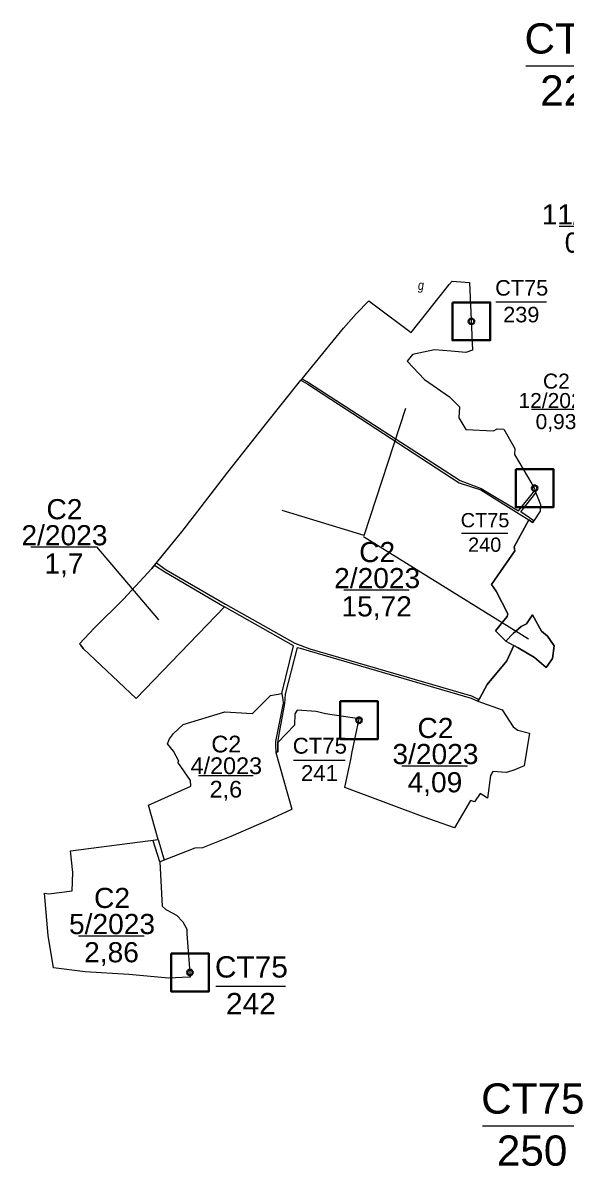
# Model space of a CAD drawing. Header units: metres. Extents: x 416681 to 420102, y 1525252 to 1531422.
# Drawn here: x 416681 to 417399, y 1528892 to 1530404 of the extents above; entities that cross this region are included whole.
import ezdxf
from ezdxf.enums import TextEntityAlignment as Align

# ---------------------------------------------------------------- set-up
doc = ezdxf.new("R2010")
doc.units = ezdxf.units.M
doc.header["$MEASUREMENT"] = 0
doc.layers.add('RanhTwo', color=3, linetype='Continuous', lineweight=0)
doc.styles.add('Style-Arial', font='arial.ttf')
doc.styles.add('Style-Arial Narrow IF', font='ARIALNI.TTF')

# ---------------------------------------------------------------- blocks, each defined once
blk = doc.blocks.new('*U0')
at = {"color": 0, "linetype": 'Continuous', "lineweight": -2, "ltscale": 10, "flags": 128}
blk.add_lwpolyline([(-150, 150), (150, 150), (150, -150), (-150, -150), (-150, 150)], close=True, dxfattribs=at)
at = {"color": 0, "linetype": 'Continuous', "lineweight": -2, "ltscale": 10}
blk.add_circle((-0.02828, 0.016065), 22.5, dxfattribs=at)
blk = doc.blocks.new('*U6')
at = {"layer": 'RanhTwo', "color": 3, "linetype": 'Continuous', "lineweight": 13}
blk.add_line((-66.520877, -1.660429), (63.750129, -1.660429), dxfattribs=at)
at = {"layer": 'RanhTwo', "color": 3, "linetype": 'Continuous', "lineweight": 13, "style": 'Style-Arial'}
for s, p in [('CT75', (-0.000029, 14.422722)), ('225', (-1.025137, -54.422685))]:
    blk.add_text(s, height=40, dxfattribs=at).set_placement(p, align=Align.CENTER)
blk = doc.blocks.new('*U7')
at = {"layer": 'RanhTwo', "color": 3, "linetype": 'Continuous', "lineweight": 13}
blk.add_line((-66.520877, -1.660429), (63.750129, -1.660429), dxfattribs=at)
at = {"layer": 'RanhTwo', "color": 3, "linetype": 'Continuous', "lineweight": 13, "style": 'Style-Arial'}
for s, p in [('CT75', (-0.000029, 14.422722)), ('250', (-1.025137, -54.422685))]:
    blk.add_text(s, height=40, dxfattribs=at).set_placement(p, align=Align.CENTER)
blk = doc.blocks.new('*U75')
at = {"layer": 'RanhTwo', "color": 3, "linetype": 'Continuous', "lineweight": 13}
blk.add_line((-66.520877, -1.660429), (63.750129, -1.660429), dxfattribs=at)
at = {"layer": 'RanhTwo', "color": 3, "linetype": 'Continuous', "lineweight": 13, "style": 'Style-Arial'}
blk.add_text('0,93', height=40, dxfattribs=at).set_placement((-1.025137, -54.422685), align=Align.CENTER)
at = {"layer": 'RanhTwo', "color": 3, "linetype": 'Continuous', "lineweight": 13, "insert": (-0.000029, 1.089388), "char_height": 40, "attachment_point": 8, "line_spacing_factor": 0.776524, "style": 'Style-Arial'}
blk.add_mtext('C2\\P12/2023', dxfattribs=at)
blk = doc.blocks.new('*U76')
at = {"layer": 'RanhTwo', "color": 3, "linetype": 'Continuous', "lineweight": 13}
blk.add_line((-66.520877, -1.660429), (63.750129, -1.660429), dxfattribs=at)
at = {"layer": 'RanhTwo', "color": 3, "linetype": 'Continuous', "lineweight": 13, "style": 'Style-Arial'}
blk.add_text('0,43', height=40, dxfattribs=at).set_placement((-1.025137, -54.422685), align=Align.CENTER)
at = {"layer": 'RanhTwo', "color": 3, "linetype": 'Continuous', "lineweight": 13, "insert": (-0.000029, 1.089388), "char_height": 40, "attachment_point": 8, "line_spacing_factor": 0.776524, "style": 'Style-Arial'}
blk.add_mtext('C2\\P11/2023', dxfattribs=at)
blk = doc.blocks.new('*U80')
at = {"layer": 'RanhTwo', "color": 3, "linetype": 'Continuous', "lineweight": 13}
blk.add_line((-66.520877, -1.660429), (63.750129, -1.660429), dxfattribs=at)
at = {"layer": 'RanhTwo', "color": 3, "linetype": 'Continuous', "lineweight": 13, "style": 'Style-Arial'}
blk.add_text('15,72', height=40, dxfattribs=at).set_placement((-1.025137, -54.422685), align=Align.CENTER)
at = {"layer": 'RanhTwo', "color": 3, "linetype": 'Continuous', "lineweight": 13, "insert": (-0.000029, 1.089388), "char_height": 40, "attachment_point": 8, "line_spacing_factor": 0.776524, "style": 'Style-Arial'}
blk.add_mtext('C2\\P2/2023', dxfattribs=at)
blk = doc.blocks.new('*U81')
at = {"layer": 'RanhTwo', "color": 3, "linetype": 'Continuous', "lineweight": 13}
blk.add_line((-66.520877, -1.660429), (63.750129, -1.660429), dxfattribs=at)
at = {"layer": 'RanhTwo', "color": 3, "linetype": 'Continuous', "lineweight": 13, "style": 'Style-Arial'}
blk.add_text('1,7', height=40, dxfattribs=at).set_placement((-1.025137, -54.422685), align=Align.CENTER)
at = {"layer": 'RanhTwo', "color": 3, "linetype": 'Continuous', "lineweight": 13, "insert": (-0.000029, 1.089388), "char_height": 40, "attachment_point": 8, "line_spacing_factor": 0.776524, "style": 'Style-Arial'}
blk.add_mtext('C2\\P2/2023', dxfattribs=at)
blk = doc.blocks.new('*U82')
at = {"layer": 'RanhTwo', "color": 3, "linetype": 'Continuous', "lineweight": 13}
blk.add_line((-66.520877, -1.660429), (63.750129, -1.660429), dxfattribs=at)
at = {"layer": 'RanhTwo', "color": 3, "linetype": 'Continuous', "lineweight": 13, "style": 'Style-Arial'}
blk.add_text('2,6', height=40, dxfattribs=at).set_placement((-1.025137, -54.422685), align=Align.CENTER)
at = {"layer": 'RanhTwo', "color": 3, "linetype": 'Continuous', "lineweight": 13, "insert": (-0.000029, 1.089388), "char_height": 40, "attachment_point": 8, "line_spacing_factor": 0.776524, "style": 'Style-Arial'}
blk.add_mtext('C2\\P4/2023', dxfattribs=at)
blk = doc.blocks.new('*U83')
at = {"layer": 'RanhTwo', "color": 3, "linetype": 'Continuous', "lineweight": 13}
blk.add_line((-66.520877, -1.660429), (63.750129, -1.660429), dxfattribs=at)
at = {"layer": 'RanhTwo', "color": 3, "linetype": 'Continuous', "lineweight": 13, "style": 'Style-Arial'}
blk.add_text('4,09', height=40, dxfattribs=at).set_placement((-1.025137, -54.422685), align=Align.CENTER)
at = {"layer": 'RanhTwo', "color": 3, "linetype": 'Continuous', "lineweight": 13, "insert": (-0.000029, 1.089388), "char_height": 40, "attachment_point": 8, "line_spacing_factor": 0.776524, "style": 'Style-Arial'}
blk.add_mtext('C2\\P3/2023', dxfattribs=at)
blk = doc.blocks.new('*U84')
at = {"layer": 'RanhTwo', "color": 3, "linetype": 'Continuous', "lineweight": 13}
blk.add_line((-66.520877, -1.660429), (63.750129, -1.660429), dxfattribs=at)
at = {"layer": 'RanhTwo', "color": 3, "linetype": 'Continuous', "lineweight": 13, "style": 'Style-Arial'}
blk.add_text('2,86', height=40, dxfattribs=at).set_placement((-1.025137, -54.422685), align=Align.CENTER)
at = {"layer": 'RanhTwo', "color": 3, "linetype": 'Continuous', "lineweight": 13, "insert": (-0.000029, 1.089388), "char_height": 40, "attachment_point": 8, "line_spacing_factor": 0.776524, "style": 'Style-Arial'}
blk.add_mtext('C2\\P5/2023', dxfattribs=at)
blk = doc.blocks.new('*U135')
at = {"layer": 'RanhTwo', "color": 3, "linetype": 'Continuous', "lineweight": 13}
blk.add_line((-66.520877, -1.660429), (63.750129, -1.660429), dxfattribs=at)
at = {"layer": 'RanhTwo', "color": 3, "linetype": 'Continuous', "lineweight": 13, "style": 'Style-Arial'}
for s, p in [('CT75', (-0.000029, 14.422722)), ('239', (-1.025137, -54.422685))]:
    blk.add_text(s, height=40, dxfattribs=at).set_placement(p, align=Align.CENTER)
blk = doc.blocks.new('*U136')
at = {"layer": 'RanhTwo', "color": 3, "linetype": 'Continuous', "lineweight": 13}
blk.add_line((-66.520877, -1.660429), (63.750129, -1.660429), dxfattribs=at)
at = {"layer": 'RanhTwo', "color": 3, "linetype": 'Continuous', "lineweight": 13, "style": 'Style-Arial'}
for s, p in [('CT75', (-0.000029, 14.422722)), ('240', (-1.025137, -54.422685))]:
    blk.add_text(s, height=40, dxfattribs=at).set_placement(p, align=Align.CENTER)
blk = doc.blocks.new('*U143')
at = {"layer": 'RanhTwo', "color": 3, "linetype": 'Continuous', "lineweight": 13}
blk.add_line((-66.520877, -1.660429), (63.750129, -1.660429), dxfattribs=at)
at = {"layer": 'RanhTwo', "color": 3, "linetype": 'Continuous', "lineweight": 13, "style": 'Style-Arial'}
for s, p in [('CT75', (-0.000029, 14.422722)), ('241', (-1.025137, -54.422685))]:
    blk.add_text(s, height=40, dxfattribs=at).set_placement(p, align=Align.CENTER)
blk = doc.blocks.new('*U144')
at = {"layer": 'RanhTwo', "color": 3, "linetype": 'Continuous', "lineweight": 13}
blk.add_line((-66.520877, -1.660429), (63.750129, -1.660429), dxfattribs=at)
at = {"layer": 'RanhTwo', "color": 3, "linetype": 'Continuous', "lineweight": 13, "style": 'Style-Arial'}
for s, p in [('CT75', (-0.000029, 14.422722)), ('242', (-1.025137, -54.422685))]:
    blk.add_text(s, height=40, dxfattribs=at).set_placement(p, align=Align.CENTER)

msp = doc.modelspace()

# ---------------------------------------------------------------- linework, layer by layer
at = {"layer": 'RanhTwo', "color": 3, "linetype": 'Continuous', "lineweight": 0}
for p, q in [((417048.513, 1529931.231), (417050.136, 1529933.143)), ((417357.857, 1529785.232), (417359.055, 1529782.342)), ((416855.0307, 1529686.7813), (416857.5941, 1529689.934)), ((417319.254, 1529586.102), (417329.696, 1529580.227)), ((417282.364, 1529506.754), (417283.699, 1529508.786))]:
    msp.add_line(p, q, dxfattribs=at)
at = {"layer": 'RanhTwo', "color": 7, "linetype": 'Continuous', "lineweight": 0}
for p, q in [((417131.961938, 1529725.999254), (417186.974456, 1529894.16918)), ((417131.961938, 1529725.999254), (417023.50869, 1529759.004566)), ((416778.295568, 1529710.681197), (416860.042924, 1529614.409863)), ((417131.142822, 1529724.671572), (417349.396565, 1529589.057907)), ((416862.087, 1529294.439), (416853.31128, 1529322.182484)), ((416859.836, 1529323.878), (416867.681896, 1529296.669006))]:
    msp.add_line(p, q, dxfattribs=at)
at = {"layer": 'RanhTwo', "color": 3, "linetype": 'Continuous', "lineweight": 13, "flags": 128}
msp.add_lwpolyline([(417383.42, 1529579.9), (417380.99, 1529563.2), (417372.83, 1529551.36), (417357.13, 1529564.46), (417335.75, 1529577.51), (417329.696, 1529580.227), (417320.541, 1529560.117), (417294.661, 1529528.712), (417284.8458, 1529510.8705), (417283.699, 1529508.786), (417282.364, 1529506.754), (417314.538, 1529495.361), (417329.105, 1529472.925), (417335.214, 1529468.247), (417350.492, 1529464.435), (417343.38, 1529421.169), (417330.083, 1529415.464), (417320.104, 1529412.626), (417302.055, 1529413.697), (417299.117, 1529408.714), (417295.204, 1529378.663), (417285.515, 1529384.644), (417278.086, 1529373.507), (417272.436, 1529375.397), (417251.487, 1529339.141), (417211.372, 1529353.584), (417106.348, 1529392.423), (417114.862, 1529432.001), (417115.68, 1529437.78), (417125.38, 1529483.56), (417080.97, 1529489.99), (417068.64, 1529492.92), (417043.36, 1529495), (417040.44, 1529490.04), (417040.0174, 1529475.1246), (417017.706, 1529452.147), (417018.046, 1529440.017), (417015.135, 1529439.094), (417036.297, 1529364.089), (417036.05, 1529363.59), (417005.73, 1529349.6), (416955.96, 1529327.95), (416918.259, 1529312.77), (416908.294, 1529312.332), (416862.087, 1529294.439), (416864.837, 1529235.64), (416869.72, 1529231.33), (416878.18, 1529226.77), (416884.08, 1529223.92), (416892.54, 1529215.01), (416897.67, 1529205.34), (416897.64, 1529198.93), (416902.23, 1529142.07), (416891.661, 1529141.538), (416873.799, 1529140.45), (416821.073, 1529145.358), (416763.122, 1529148.782), (416721.302, 1529154.278), (416714.439, 1529196.798), (416709.2565, 1529252.8157), (416715.06, 1529252.06), (416745.957, 1529256.024), (416747.052, 1529280.264), (416743.799, 1529308.963), (416743.953, 1529308.962), (416859.836, 1529323.878), (416846.899, 1529369.406), (416902.81, 1529394.251), (416902.462, 1529402.024), (416885.545, 1529425.973), (416887.223, 1529427.565), (416880.17, 1529440.875), (416872.218, 1529450.548), (416874.719, 1529456.79), (416880.031, 1529464.213), (416892.64, 1529476.032), (416947.691, 1529492.633), (416984.407, 1529490.429), (417008.0982, 1529514.4213), (417023.017, 1529516.974), (417038.581, 1529579.777), (416947.426, 1529631.509), (416830.467, 1529510.417), (416760.565, 1529576.344), (416757.366, 1529580.823), (416755.8875, 1529582.5894), (416775.15, 1529603.27), (416813.85, 1529641.65), (416851.2, 1529682.07), (416890.83, 1529730.81), (416907.77, 1529752.19), (416952.04, 1529809.65), (417000, 1529870.38), (417048.513, 1529931.231), (417050.136, 1529933.143), (417104.9, 1530000), (417121.44, 1530018.77), (417138.2726, 1530036.3553), (417147.207, 1530029.565), (417194.389, 1529994.224), (417216.182, 1530022.033), (417244.524, 1530057.827), (417248.285, 1530062.168), (417271.44, 1530060.56), (417275.14, 1529970.77), (417266.53, 1529967.73), (417247.18, 1529969.58), (417225.18, 1529971.3), (417195.853, 1529964.97), (417188.972, 1529956.186), (417212.011, 1529932.278), (417244.91, 1529909.04), (417257.948, 1529896.023), (417257.353, 1529881.277), (417266.449, 1529866.024), (417266.391, 1529865.925), (417302.939, 1529864.461), (417307.942, 1529867.072), (417316.72, 1529866.392), (417331.257, 1529841.099), (417330.903, 1529832.893), (417353.471, 1529794.11), (417357.422, 1529788.154), (417357.857, 1529785.232), (417359.055, 1529782.342), (417365.021, 1529767.046), (417364.883, 1529758.192), (417356.221, 1529745.137), (417354.4717, 1529742.9448), (417349.724, 1529746.661), (417330.38, 1529710.8), (417331.067, 1529705.629), (417300.436, 1529661.187), (417306.734, 1529652.144), (417321.765, 1529622.376), (417320.963, 1529618.674), (417305.571, 1529599.598), (417319.254, 1529586.102), (417329.07, 1529596.24), (417339.64, 1529605.63), (417346.59, 1529609.08), (417354.56, 1529620.8), (417366.48, 1529599.24), (417374.25, 1529592.77), (417383.42, 1529579.9)], dxfattribs=at)
at = {"layer": 'RanhTwo', "color": 3, "linetype": 'Continuous', "lineweight": 0, "flags": 128}
for points in [[(417050.136, 1529933.143), (417104.9, 1530000), (417121.44, 1530018.77), (417138.2726, 1530036.3553), (417147.207, 1530029.565), (417194.389, 1529994.224), (417216.182, 1530022.033), (417244.524, 1530057.827), (417248.285, 1530062.168), (417271.44, 1530060.56), (417275.14, 1529970.77), (417266.53, 1529967.73), (417247.18, 1529969.58), (417225.18, 1529971.3), (417195.853, 1529964.97), (417188.972, 1529956.186), (417212.011, 1529932.278), (417244.91, 1529909.04), (417257.948, 1529896.023), (417257.353, 1529881.277), (417266.449, 1529866.024), (417266.391, 1529865.925), (417302.939, 1529864.461), (417307.942, 1529867.072), (417316.72, 1529866.392), (417331.257, 1529841.099), (417330.903, 1529832.893), (417353.471, 1529794.11), (417357.422, 1529788.154), (417357.857, 1529785.232)], [(416857.5941, 1529689.934), (416890.83, 1529730.81), (416907.77, 1529752.19), (416952.04, 1529809.65), (417000, 1529870.38), (417048.513, 1529931.231)], [(417048.513, 1529931.231), (417057.604, 1529925.849), (417257.413, 1529795.63), (417286.167, 1529786.385), (417337.0976, 1529754.383), (417349.724, 1529746.661)], [(417050.136, 1529933.143), (417058.476, 1529928.294), (417058.5366, 1529928.2548), (417259.065, 1529798.5118), (417286.695, 1529788.175), (417336.046, 1529758.349), (417357.857, 1529785.232)], [(417356.221, 1529745.137), (417339.295, 1529757.181), (417359.055, 1529782.342)], [(417359.055, 1529782.342), (417365.021, 1529767.046), (417364.883, 1529758.192), (417356.221, 1529745.137)], [(417319.254, 1529586.102), (417305.571, 1529599.598), (417320.963, 1529618.674), (417321.765, 1529622.376), (417306.734, 1529652.144), (417300.436, 1529661.187), (417331.067, 1529705.629), (417330.38, 1529710.8), (417349.724, 1529746.661)], [(417349.724, 1529746.661), (417354.4717, 1529742.9448), (417356.221, 1529745.137)], [(416855.0307, 1529686.7813), (416851.2, 1529682.07), (416813.85, 1529641.65), (416775.15, 1529603.27), (416755.8875, 1529582.5894), (416757.366, 1529580.823), (416760.565, 1529576.344), (416830.467, 1529510.417), (416947.426, 1529631.509)], [(416855.0307, 1529686.7813), (416868.733, 1529677.718), (416947.426, 1529631.509)], [(416857.5941, 1529689.934), (416870.241, 1529680.48), (416948.948, 1529635.037), (417040.524, 1529583.673), (417060.319, 1529575.909), (417273.985, 1529513.782), (417283.699, 1529508.786)], [(417023.017, 1529516.974), (417038.581, 1529579.777), (416947.426, 1529631.509)], [(417329.696, 1529580.227), (417335.75, 1529577.51), (417357.13, 1529564.46), (417372.83, 1529551.36), (417380.99, 1529563.2), (417383.42, 1529579.9), (417374.25, 1529592.77), (417366.48, 1529599.24), (417354.56, 1529620.8), (417346.59, 1529609.08), (417339.64, 1529605.63), (417329.07, 1529596.24), (417319.254, 1529586.102)], [(417017.706, 1529452.147), (417019.9937, 1529465.4059), (417027.301, 1529503.736), (417028.101, 1529516.165), (417044.011, 1529577.75), (417047.5473, 1529576.7738), (417059.54, 1529573.463), (417273.331, 1529510.674), (417282.364, 1529506.754)], [(417283.699, 1529508.786), (417284.8458, 1529510.8705), (417294.661, 1529528.712), (417320.541, 1529560.117), (417329.696, 1529580.227)], [(417015.135, 1529439.094), (417036.297, 1529364.089), (417036.05, 1529363.59), (417005.73, 1529349.6), (416955.96, 1529327.95), (416918.259, 1529312.77), (416908.294, 1529312.332), (416862.087, 1529294.439), (416864.837, 1529235.64), (416869.72, 1529231.33), (416878.18, 1529226.77), (416884.08, 1529223.92), (416892.54, 1529215.01), (416897.67, 1529205.34), (416897.64, 1529198.93), (416902.23, 1529142.07), (416891.661, 1529141.538), (416873.799, 1529140.45), (416821.073, 1529145.358), (416763.122, 1529148.782), (416721.302, 1529154.278), (416714.439, 1529196.798), (416709.2565, 1529252.8157), (416715.06, 1529252.06), (416745.957, 1529256.024), (416747.052, 1529280.264), (416743.799, 1529308.963), (416743.953, 1529308.962), (416859.836, 1529323.878), (416846.899, 1529369.406), (416902.81, 1529394.251), (416902.462, 1529402.024), (416885.545, 1529425.973), (416887.223, 1529427.565), (416880.17, 1529440.875), (416872.218, 1529450.548), (416874.719, 1529456.79), (416880.031, 1529464.213), (416892.64, 1529476.032), (416947.691, 1529492.633), (416984.407, 1529490.429), (417008.0982, 1529514.4213), (417023.017, 1529516.974)], [(417023.017, 1529516.974), (417024.3062, 1529508.4167), (417024.943, 1529504.19), (417014.738, 1529453.414), (417014.8575, 1529449.1034), (417015.135, 1529439.094)], [(417282.364, 1529506.754), (417314.538, 1529495.361), (417329.105, 1529472.925), (417335.214, 1529468.247), (417350.492, 1529464.435), (417343.38, 1529421.169), (417330.083, 1529415.464), (417320.104, 1529412.626), (417302.055, 1529413.697), (417299.117, 1529408.714), (417295.204, 1529378.663), (417285.515, 1529384.644), (417278.086, 1529373.507), (417272.436, 1529375.397), (417251.487, 1529339.141), (417211.372, 1529353.584), (417106.348, 1529392.423), (417114.862, 1529432.001), (417115.68, 1529437.78), (417125.38, 1529483.56), (417080.97, 1529489.99), (417068.64, 1529492.92), (417043.36, 1529495), (417040.44, 1529490.04), (417040.0174, 1529475.1246), (417017.706, 1529452.147)], [(417015.135, 1529439.094), (417018.046, 1529440.017), (417017.706, 1529452.147)]]:
    msp.add_lwpolyline(points, dxfattribs=at)

# ---------------------------------------------------------------- block references
at = {"layer": 'RanhTwo', "color": 3, "linetype": 'Continuous', "lineweight": 13}
for name, p in [('*U6', (417412.367003, 1530348.684075)), ('*U7', (417355.004299, 1528946.972317))]:
    msp.add_blockref(name, p, dxfattribs=at)
for name, p, xscale, yscale, zscale in [('*U76', (417433.927637, 1530136.083885), 0.665469, 0.665469, 0.665469), ('*U135', (417340.262908, 1530035.646221), 0.513113, 0.513113, 0.513113), ('*U75', (417386.138125, 1529893.569651), 0.49617, 0.49617, 0.49617), ('*U81', (416735.871832, 1529711.78616), 0.665469, 0.665469, 0.665469), ('*U136', (417291.837646, 1529729.924877), 0.471119, 0.471119, 0.471119), ('*U80', (417149.251606, 1529655.105799), 0.665469, 0.665469, 0.665469), ('*U83', (417226.269131, 1529422.496929), 0.665469, 0.665469, 0.665469), ('*U82', (416949.820025, 1529409.43821), 0.553249, 0.553249, 0.553249), ('*U143', (417073.456968, 1529429.822006), 0.524302, 0.524302, 0.524302), ('*U84', (416798.743281, 1529197.746467), 0.665469, 0.665469, 0.665469), ('*U144', (416982.984026, 1529131.155329), 0.705719, 0.705719, 0.705719)]:
    msp.add_blockref(name, p, dxfattribs=dict(at, xscale=xscale, yscale=yscale, zscale=zscale))
at = {"layer": 'RanhTwo', "color": 3, "linetype": 'Continuous', "lineweight": 30, "ltscale": 1.666667, "xscale": 0.166667, "yscale": 0.166667, "zscale": 0.166667}
for p in [(417273.791, 1530009.008), (417357.482, 1529788.399), (417125.24, 1529481.592), (416901.795, 1529148.082)]:
    msp.add_blockref('*U0', p, dxfattribs=at)

# ---------------------------------------------------------------- texts
at = {"layer": 'RanhTwo', "color": 3, "linetype": 'Continuous', "lineweight": 0, "style": 'Style-Arial Narrow IF'}
msp.add_text('g', height=12.5, dxfattribs=at).set_placement((417207.083534, 1530056.798404), align=Align.MIDDLE_CENTER)
msp.add_text('g', height=12.5, dxfattribs=at).set_placement((417207.083534, 1530056.798404), align=Align.MIDDLE_CENTER)

doc.saveas('drawing.dxf')
